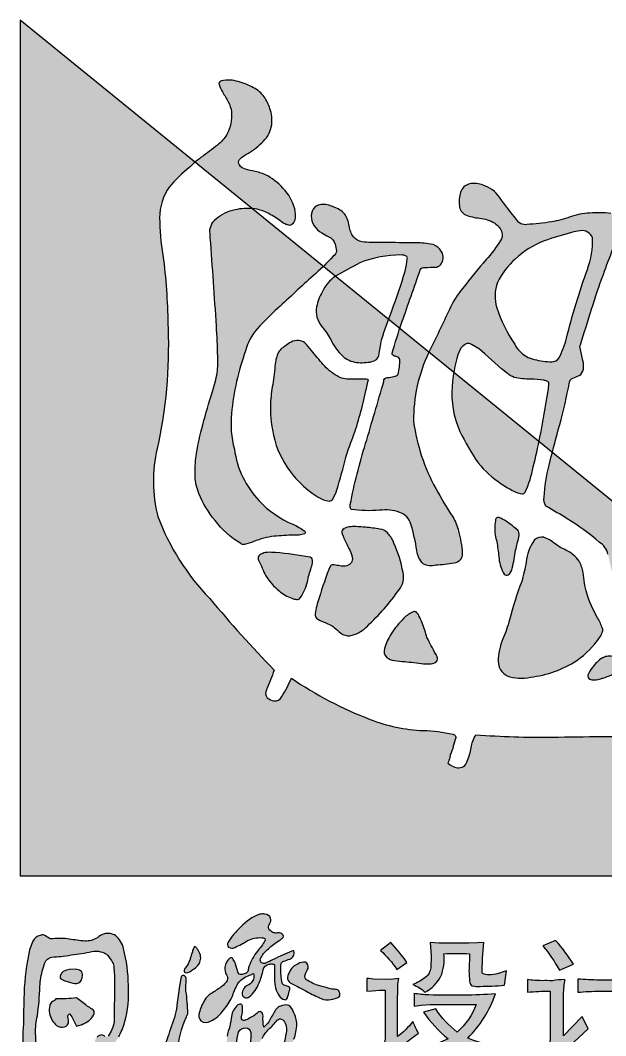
# Model space of a CAD drawing. Extents: x -336391 to 664021, y -458009 to -178412.
# Drawn here: x -95258 to -93789, y -423448 to -420899 of the extents above; entities that cross this region are included whole.
import ezdxf

# ---------------------------------------------------------------- set-up
doc = ezdxf.new("R2010")
doc.units = 0
doc.header["$LTSCALE"] = 1000
doc.header["$MEASUREMENT"] = 0
doc.layers.get('0').update_dxf_attribs({"linetype": 'CONTINUOUS'})
doc.layers.add('A-墙线', color=7, linetype='CONTINUOUS')

# ---------------------------------------------------------------- blocks, each defined once
blk = doc.blocks.new('TJAD_TK_LOGO')
for points in [[(0.3088, 0.2387, -0.055111), (0.2978, 0.218, -0.399817), (0.2889, 0.2131, -0.15154), (0.2813, 0.2164, -0.301448), (0.2805, 0.2256, 0.010306), (0.2893, 0.248, -0.01851), (0.2158, 0.3296, -0.103184), (0.1567, 0.4231, -0.120959), (0.1559, 0.5005, 0.063512), (0.1683, 0.6375, 0.024265), (0.1633, 0.7157, -0.039016), (0.1589, 0.7586, -0.148803), (0.1672, 0.7952, -0.063522), (0.1899, 0.8185, -0.021561), (0.1991, 0.8269), (0, 0.9887), (0, 0.0136), (1.2, 0.0136), (0.9015, 0.2562, -0.02734), (0.8698, 0.2318, -0.056811), (0.8015, 0.1955, -0.043653), (0.7428, 0.1781, 0.070224), (0.7398, 0.1676, -0.155586), (0.7336, 0.1464, -0.268078), (0.7145, 0.1445, 0.046034), (0.7138, 0.1514, -0.10837), (0.7157, 0.158, 0.067272), (0.7193, 0.1723, 0.007869), (0.606, 0.1714, -0.018474), (0.519, 0.1742, 0.089356), (0.5135, 0.1595, -0.084297), (0.509, 0.1441, -0.378712), (0.4979, 0.1366, -0.129516), (0.4872, 0.1418, 0.010082), (0.4893, 0.1483, -0.06366), (0.4927, 0.1585, -0.047427), (0.496, 0.17, 0.412458), (0.4928, 0.175, 0.04646), (0.4591, 0.1791, -0.083304), (0.3984, 0.1918, -0.056916)], [(0.2775, 0.8514, 0.150805), (0.2864, 0.8696, 0.118181), (0.2844, 0.888, 0.061251), (0.2779, 0.9015, 0.110829), (0.2658, 0.9118, 0.065976), (0.2483, 0.9188, 0.129921), (0.2287, 0.9197, 0.40681), (0.2264, 0.9157, 0.07663), (0.2303, 0.907, -0.019502), (0.2369, 0.8958, -0.085799), (0.2406, 0.8843, -0.150999), (0.2351, 0.8585, -0.086307), (0.2248, 0.8465, -0.019332), (0.2062, 0.8326, 0.015742), (0.1991, 0.8269), (0.2636, 0.7745, -0.014783), (0.2672, 0.7742, -0.092021), (0.2852, 0.7675, -0.021612), (0.2992, 0.7583, 0.020501), (0.3016, 0.7569, -0.138406), (0.302, 0.7565, -0.004327), (0.3042, 0.7558, 0.041521), (0.3068, 0.7553, 0.017006), (0.3094, 0.7562, 0.175362), (0.3127, 0.7602, 0.115175), (0.3133, 0.7703, 0.133458), (0.3016, 0.7947, 0.090138), (0.282, 0.8113, 0.068529), (0.2674, 0.8165, -0.013934), (0.2566, 0.8189, -0.201719), (0.2496, 0.8239, -0.378426), (0.2504, 0.8307, -0.084166), (0.2598, 0.8373, 0.070184)], [(0.4736, 0.7314, 0.018572), (0.4732, 0.7314), (0.4732, 0.7318, 0.06936), (0.4703, 0.733, 0.047212), (0.46, 0.7347, 0.024282), (0.4431, 0.7352, -0.000753), (0.4115, 0.7353, -0.013374), (0.3921, 0.7358, -0.164458), (0.3817, 0.7396, -0.15617), (0.3755, 0.7508, 0.064833), (0.3714, 0.765, 0.17195), (0.3603, 0.7744, 0.077232), (0.3482, 0.7786, 0.099365), (0.3407, 0.7784, 0.128164), (0.3354, 0.7756, 0.199677), (0.3314, 0.766, 0.156287), (0.3348, 0.7545, 0.086381), (0.3434, 0.7463, 0.029794), (0.3514, 0.742, -0.218512), (0.3587, 0.7337, -0.050196), (0.3602, 0.726, -0.223734), (0.3564, 0.7197, -0.013892), (0.3452, 0.7082), (0.3589, 0.6971, -0.00619), (0.3868, 0.7123, -0.093205), (0.4339, 0.7212, -0.103421), (0.4394, 0.72, -0.384925), (0.4409, 0.717, -0.045853), (0.4384, 0.7029, -0.014561), (0.4233, 0.6576, 0.006316), (0.4195, 0.6478), (0.4323, 0.6374, -0.003465), (0.4348, 0.6445, -0.002724), (0.4557, 0.7043, -0.338072), (0.4611, 0.707, 0.005218), (0.4734, 0.7074, 0.309415), (0.4756, 0.7082, 0.132077), (0.4786, 0.7099, 0.147744), (0.4814, 0.7154, 0.135646), (0.4808, 0.7231, 0.18433)], [(0.2636, 0.7745, 0.064867), (0.2476, 0.7736, 0.116531), (0.2256, 0.7646, 0.208218), (0.2161, 0.7503, 0.02194), (0.2164, 0.7413, -0.003556), (0.2234, 0.6402, -0.008585), (0.2249, 0.6059, -0.036626), (0.2244, 0.5869, -0.030322), (0.2188, 0.5654, 0.008639), (0.2079, 0.5277, 0.029199), (0.2005, 0.4927, 0.047639), (0.1991, 0.4689, 0.083135), (0.2032, 0.4501, 0.077424), (0.2218, 0.4185, 0.095524), (0.2514, 0.392, 0.133345), (0.2555, 0.391, 0.037671), (0.266, 0.3945, -0.074764), (0.2892, 0.4005, -0.017227), (0.3115, 0.4018, 0.103318), (0.3238, 0.4034, 0.529251), (0.3243, 0.406, 0.058891), (0.3103, 0.4144, -0.106556), (0.2722, 0.4408, -0.157893), (0.2439, 0.4997, -0.090292), (0.2406, 0.5406, -0.061166), (0.2567, 0.6121, -0.11155), (0.2702, 0.6374, -0.016825), (0.2934, 0.6606, -0.002917), (0.3335, 0.6973, 0.013927), (0.3452, 0.7082)]]:
    blk.add_hatch(color=256).paths.add_polyline_path(points)
h = blk.add_hatch(color=256)
h.paths.add_polyline_path([(0.7123, 0.7547, 0.083086), (0.7078, 0.7611, 0.127732), (0.7011, 0.7644, 0.060999), (0.6727, 0.7685, 0.050289), (0.6488, 0.769, 0.061315), (0.6263, 0.7647, -0.058239), (0.6053, 0.759, -0.023274), (0.5769, 0.7559, -0.318074), (0.5654, 0.7615, -0.012807), (0.5459, 0.787, 0.176594), (0.5273, 0.8007, 0.141446), (0.5118, 0.8023, 0.254042), (0.5015, 0.7926, 0.094349), (0.5002, 0.7774, 0.272202), (0.5073, 0.7669, 0.06938), (0.523, 0.7632, -0.099001), (0.5405, 0.7575, -0.173209), (0.5486, 0.7467, -0.244282), (0.547, 0.7377, -0.042049), (0.5309, 0.7159, 0.019533), (0.5043, 0.6835, 0.074328), (0.4889, 0.6592, -0.003717), (0.4656, 0.6104), (0.4938, 0.5874, -0.03259), (0.4985, 0.6073, -0.114709), (0.5043, 0.6174), (0.5072, 0.6195), (0.5091, 0.6202), (0.5118, 0.6201), (0.5142, 0.6193), (0.5231, 0.6138), (0.5294, 0.6085), (0.5482, 0.5915), (0.5545, 0.5865), (0.5549, 0.5865, 0.137325), (0.5628, 0.5817, 0.052206), (0.5812, 0.5795, -0.039081), (0.5963, 0.5784, -0.061234), (0.5998, 0.5775, -0.389955), (0.6022, 0.5741, -0.015439), (0.6014, 0.5665, -0.009793), (0.5919, 0.5135, -0.001555), (0.5909, 0.5086), (0.6061, 0.4962, -0.005675), (0.6129, 0.5218, 0.021764), (0.6244, 0.5699, -0.037231), (0.6265, 0.5785, -0.166808), (0.6296, 0.5808, 0.014415), (0.6366, 0.5837, 0.232872), (0.6415, 0.5909, 0.087887), (0.641, 0.6009, 0.002273), (0.6378, 0.6149, -0.178357), (0.6381, 0.6188, -0.001216), (0.6509, 0.6596, -0.011476), (0.6643, 0.6991, -0.017032), (0.6756, 0.7288, -0.192629), (0.6888, 0.7399, -0.05264), (0.7021, 0.7447, 0.121865), (0.7115, 0.7475, 0.384919)])
h.paths.add_polyline_path([(0.5967, 0.7372, -0.021509), (0.6281, 0.7468, -0.053885), (0.6378, 0.7487, -0.363115), (0.652, 0.7407, -0.093078), (0.646, 0.7046, 0.023125), (0.6222, 0.6265, -0.067346), (0.6135, 0.6034, -0.278742), (0.6057, 0.5995, -0.067064), (0.5855, 0.6021, -0.223721), (0.5632, 0.6194, -0.070697), (0.543, 0.6609, -0.171192), (0.5437, 0.69, -0.090372), (0.5638, 0.7166, -0.097027)], flags=16)
h = blk.add_hatch(color=256)
h.paths.add_polyline_path([(0.4195, 0.6478), (0.3589, 0.6971, 0.122439), (0.3441, 0.6794, 0.077208), (0.3376, 0.6622, 0.221374), (0.3431, 0.6401, -0.044103), (0.3534, 0.6251, 0.092474), (0.3673, 0.6059, 0.149827), (0.383, 0.5987, 0.078107), (0.4006, 0.5996, 0.300992), (0.4085, 0.6066, 0.003448), (0.4116, 0.6244, -0.014936)])
h.paths.add_polyline_path([(0.4481, 0.5312, -0.118411), (0.4656, 0.6104), (0.4323, 0.6374, 0.013731), (0.4236, 0.6091, 0.354128), (0.4255, 0.6066, 0.149403), (0.4255, 0.6062, -0.033756), (0.429, 0.6051, -0.301225), (0.4322, 0.6016, -0.067966), (0.4306, 0.5853, -0.155357), (0.4255, 0.5826, -0.0383), (0.4175, 0.5813, 0.394404), (0.4141, 0.5771, -0.002997), (0.3933, 0.5061, 0.027314), (0.3759, 0.4366, 0.262389), (0.3769, 0.4312, 0.054171), (0.4093, 0.4301, -0.120269), (0.4322, 0.4278, -0.238212), (0.445, 0.4145, -0.030328), (0.4518, 0.3843, 0.177342), (0.4589, 0.3692, 0.189169), (0.4732, 0.3674, 0.024901), (0.4941, 0.3699, 0.43233), (0.5035, 0.3812, 0.054023), (0.4992, 0.4064, 0.072563), (0.4928, 0.4227, -0.024272), (0.4732, 0.4551, -0.09052)])
h.paths.add_polyline_path([(0.5909, 0.5086), (0.4938, 0.5874, 0.02545), (0.492, 0.5716, 0.128799), (0.5009, 0.5201, 0.044216), (0.5216, 0.4843, 0.076323), (0.548, 0.4604, 0.034366), (0.5624, 0.4519, 0.076032), (0.5722, 0.4489, 0.341488), (0.575, 0.4509, 0.069217), (0.5844, 0.4795, 0.009229)])
h.paths.add_polyline_path([(0.6061, 0.4962, 0.003269), (0.6024, 0.4814, 0.051211), (0.5967, 0.4451, 0.204101), (0.5987, 0.435, -0.011598), (0.6232, 0.4203, -0.044991), (0.6598, 0.3936, -0.200983), (0.6695, 0.3801, -0.006426), (0.6785, 0.3385, 0.079721), (0.6871, 0.3112, 0.326464), (0.6907, 0.3094, 0.087838), (0.6948, 0.3111, 0.087656), (0.7146, 0.3317, 0.286319), (0.7196, 0.3603, 0.076349), (0.7011, 0.3885, -0.160397), (0.6755, 0.4398), (0.6755, 0.4398)])
h.paths.add_polyline_path([(0.8517, 0.2966), (0.7903, 0.3465, 0.007087), (0.7769, 0.3013, 0.070922), (0.7741, 0.2754, 0.248353), (0.779, 0.265, 0.199635), (0.7954, 0.2684, -0.006886), (0.8134, 0.2746, 0.05678), (0.8467, 0.293, 0.006803)])
h = blk.add_hatch(color=256)
h.paths.add_polyline_path([(0.393, 0.5629, -0.011586), (0.3965, 0.5787, 0.253288), (0.3961, 0.5791, 0.095247), (0.3878, 0.5795, -0.0106), (0.3763, 0.5795, -0.133876), (0.3608, 0.5833, -0.082431), (0.3451, 0.5964, -0.01622), (0.3317, 0.6124, 0.042319), (0.324, 0.621, 0.140851), (0.3172, 0.6238, 0.145933), (0.3085, 0.6218, 0.038492), (0.302, 0.6178), (0.3016, 0.6178, 0.000616), (0.3, 0.6162, 0.032553), (0.2979, 0.6148, 0.095329), (0.2942, 0.6103, 0.096767), (0.2905, 0.5971, -0.001525), (0.2876, 0.5737, 0.034244), (0.285, 0.5522, 0.085899), (0.2916, 0.5041, 0.097395), (0.3137, 0.4669, 0.083463), (0.3395, 0.445, 0.098864), (0.3517, 0.4407, 0.30663), (0.3559, 0.443, 0.075685), (0.3606, 0.4535, 0.009946), (0.371, 0.4905, -0.023424), (0.3776, 0.5099, 0.034776)])
h.paths.add_polyline_path([(0.3331, 0.3723, 0.321528), (0.3303, 0.3767, 0.021484), (0.2909, 0.382, 0.022843), (0.2815, 0.3822, 0.102534), (0.2763, 0.381, 0.130045), (0.2718, 0.3783, 0.267367), (0.2712, 0.3737, -0.005872), (0.2757, 0.3643, 0.058515), (0.2798, 0.3554, 0.081344), (0.2949, 0.3383, 0.099387), (0.3095, 0.3298, 0.035917), (0.3152, 0.3284, 0.245908), (0.3185, 0.3297, 0.105203), (0.327, 0.3486, -0.034055), (0.3316, 0.3653, 0.056891)])
h.paths.add_polyline_path([(0.4315, 0.3396, 0.245812), (0.436, 0.3593, 0.065072), (0.4255, 0.3925, 0.134826), (0.4253, 0.3934, -0.114996), (0.4251, 0.3945, 0.061748), (0.4182, 0.4045, 0.16919), (0.4099, 0.4088, 0.009694), (0.3932, 0.4108, 0.017654), (0.3823, 0.4116, 0.044621), (0.3745, 0.4112, 0.15913), (0.3675, 0.4082, 0.263058), (0.3666, 0.4036, 0.037983), (0.3754, 0.3845, -0.091013), (0.3784, 0.3745, -0.183458), (0.3763, 0.3696, -0.186991), (0.3705, 0.3666, -0.076588), (0.3638, 0.3668, 0.012233), (0.357, 0.368, 0.175338), (0.3532, 0.367, 0.023216), (0.3404, 0.3302, 0.04069), (0.3358, 0.3123, 0.28537), (0.3389, 0.3059, 0.048651), (0.3472, 0.3023, -0.083296), (0.3595, 0.2951, 0.044689), (0.3674, 0.2887, 0.196761), (0.3781, 0.2876, 0.127879), (0.3954, 0.2982, 0.050671)])
h.paths.add_polyline_path([(0.4633, 0.2851, 0.013244), (0.4608, 0.2933, 0.042352), (0.4538, 0.3106, 0.086452), (0.451, 0.3142, 0.181931), (0.4475, 0.3144, 0.105167), (0.437, 0.3071, 0.063777), (0.4225, 0.2892, 0.079039), (0.415, 0.2726, 0.295118), (0.4173, 0.2626, 0.12746), (0.4262, 0.259, 0.051219), (0.4378, 0.2577, -0.006938), (0.4592, 0.2552, 0.101871), (0.4716, 0.2561, 0.282022), (0.4753, 0.2604, 0.127329), (0.4734, 0.2662), (0.4732, 0.2662, -0.004335)])
h.paths.add_polyline_path([(0.6577, 0.3076, -0.058552), (0.6453, 0.3355, -0.043685), (0.6412, 0.3591, 0.088622), (0.6365, 0.3722, 0.151789), (0.6215, 0.3846, -0.046532), (0.6062, 0.3942, 0.04555), (0.5995, 0.3981, 0.043142), (0.5967, 0.3991), (0.5966, 0.3994, 0.251715), (0.5858, 0.3963, 0.137334), (0.5764, 0.371, -0.022108), (0.5712, 0.349, 0.025269), (0.5573, 0.3052, -0.028381), (0.5499, 0.2836, 0.095667), (0.5444, 0.258, 0.266705), (0.5545, 0.2414, 0.133638), (0.5811, 0.2399, 0.117773), (0.6341, 0.259, 0.081266), (0.6603, 0.2854, 0.080524), (0.6632, 0.2917), (0.6632, 0.292), (0.6636, 0.2924), (0.6636, 0.2952), (0.6632, 0.2952, 0.059624)])
h.paths.add_polyline_path([(0.5675, 0.4064, 0.121011), (0.5636, 0.4099, 0.051248), (0.5498, 0.4198, 0.077555), (0.5447, 0.4219, 0.238499), (0.5422, 0.4212, 0.167798), (0.5412, 0.4181, 0.09655), (0.5414, 0.3999, -0.014406), (0.5433, 0.3923, -0.00033), (0.5454, 0.375, 0.1059), (0.5513, 0.3573, 0.313865), (0.5557, 0.3565, 0.231713), (0.5604, 0.3643, 0.026659), (0.5643, 0.3846, -0.007425), (0.5681, 0.3998, 0.16995)])
h.paths.add_polyline_path([(0.6788, 0.2495, 0.082015), (0.6802, 0.2581, 0.360369), (0.6746, 0.2636, 0.094324), (0.6683, 0.2635, 0.109868), (0.6658, 0.2629, -0.017853), (0.6636, 0.2619), (0.6632, 0.2619, 0.095638), (0.6515, 0.2506, 0.069381), (0.6467, 0.2423, 0.391778), (0.6489, 0.2376, 0.16265), (0.6584, 0.2374, 0.029698), (0.6632, 0.2387), (0.6636, 0.2387, 0.027865), (0.6738, 0.2427, 0.232972)])
h.paths.add_polyline_path([(0.7651, 0.3086, -0.00792), (0.7663, 0.3122, -0.04061), (0.7673, 0.3161, 0.057732), (0.7686, 0.323, 0.231089), (0.7664, 0.3309, 0.223752), (0.7548, 0.3302, 0.032861), (0.7336, 0.3152, -0.012035), (0.7156, 0.3033, 0.160241), (0.7001, 0.2874, 0.160304), (0.6998, 0.2673, 0.221951), (0.7087, 0.2557, 0.080228), (0.7255, 0.2484, 0.124433), (0.7414, 0.2473, 0.177577), (0.7482, 0.2548, 0.06059), (0.7578, 0.2826, -0.013372)])
h = blk.add_hatch(color=256)
h.paths.add_polyline_path([(0.1087, -0.0549, 0.215782), (0.0955, -0.0527, 0.067417), (0.0878, -0.0572, -0.168397), (0.0723, -0.0608, -0.018722), (0.0557, -0.0587, 0.069135), (0.0371, -0.0584, -0.211583), (0.0322, -0.0571, 0.012327), (0.0271, -0.0542, 0.18165), (0.0227, -0.0546, 0.234564), (0.0145, -0.0607, 0.06939), (0.0092, -0.0773, 0.040114), (0.004, -0.1264, 0.00862), (0.0038, -0.1509, 0.034302), (0.0033, -0.1865, 0.240525), (0.0113, -0.1992, 0.151405), (0.014, -0.1995, 0.254247), (0.0165, -0.1924, 0.038225), (0.0174, -0.1663, -0.061608), (0.0194, -0.1463, 0.026815), (0.0223, -0.1127, -0.054652), (0.0257, -0.0929, -0.028262), (0.0289, -0.0835, -0.253686), (0.0385, -0.0789, 0.007206), (0.0489, -0.0782, -0.006599), (0.0729, -0.0746, 0.009999), (0.0841, -0.0723, -0.062381), (0.0934, -0.0735, -0.15567), (0.0993, -0.0771, -0.051163), (0.1052, -0.0853, -0.102101), (0.1065, -0.0911, -0.03095), (0.1072, -0.1291, 0.010088), (0.1069, -0.1503, -0.131285), (0.1038, -0.1627, -0.019629), (0.1006, -0.1683, -0.485137), (0.0962, -0.1696, 0.001583), (0.093, -0.1677, 0.165296), (0.0875, -0.1704, 0.24859), (0.0847, -0.1785, 0.066176), (0.0882, -0.1886, 0.038595), (0.0909, -0.1945, 0.378365), (0.0951, -0.1957, 0.077759), (0.1038, -0.1826, 0.016012), (0.1121, -0.17, 0.054651), (0.1183, -0.1552, 0.087206), (0.1231, -0.1116, 0.064902), (0.1173, -0.0684, 0.144064)])
h.paths.add_polyline_path([(0.0629, -0.0931), (0.0559, -0.0934), (0.0526, -0.0942), (0.0487, -0.0957), (0.0473, -0.0971), (0.0457, -0.0999, 0.333571), (0.0462, -0.1038, 0.045952), (0.0523, -0.1067, 0.064784), (0.0622, -0.1092, 0.210865), (0.0684, -0.1072, 0.127927), (0.0706, -0.102, 0.211886), (0.0696, -0.0958, 0.12013), (0.0674, -0.0941)], flags=17)
h.paths.add_polyline_path([(0.058, -0.146, -0.039434), (0.0609, -0.152, 0.054133), (0.0642, -0.1578, 0.123184), (0.0796, -0.1504, 0.140353), (0.0842, -0.1429, 0.284617), (0.0828, -0.1391, -0.012464), (0.0763, -0.135, 0.016141), (0.0639, -0.1258, -0.029736), (0.0406, -0.1269, -0.149024), (0.0367, -0.13, 0.190304), (0.0335, -0.134, 0.089845), (0.0332, -0.143, 0.171078), (0.0413, -0.1572, 0.249801), (0.0503, -0.1586, 0.378768), (0.055, -0.1529, 0.031236), (0.054, -0.1458), (0.0561, -0.1439)], flags=17)
h.paths.add_polyline_path([(0.1936, -0.0808, -0.130766), (0.1929, -0.0832, -0.049), (0.1889, -0.0904, 0.175351), (0.1867, -0.0955, 0.389375), (0.1886, -0.0971, 0.146359), (0.1966, -0.0935, 0.079034), (0.2024, -0.0886, 0.101244), (0.205, -0.0836, 0.132531), (0.2051, -0.0769, 0.067751), (0.2031, -0.0722, 0.050259), (0.1996, -0.0676, 0.454265), (0.198, -0.0678, 0.06765), (0.196, -0.0731, 0.007561)])
h.paths.add_polyline_path([(0.189, -0.104, 0.313541), (0.1862, -0.1002, 0.335576), (0.1832, -0.1018, 0.015792), (0.1784, -0.1349, -0.057755), (0.1712, -0.1608, 0.000363), (0.1628, -0.1859, 0.094511), (0.1671, -0.2072, 0.230423), (0.1705, -0.2113, 0.369117), (0.1764, -0.2058, 0.039319), (0.18, -0.1854, -0.109188), (0.1887, -0.1489, 0.00425), (0.1908, -0.1434, 0.032369), (0.1887, -0.118, -0.025515)])
h.paths.add_polyline_path([(0.251, -0.0452, 0.093827), (0.2363, -0.0633, 0.302072), (0.2373, -0.0679, 0.296548), (0.2444, -0.0681, 0.04254), (0.259, -0.0604, -0.129019), (0.2753, -0.0571, -0.117204), (0.2785, -0.0581, -0.328405), (0.2786, -0.0608, -0.051459), (0.2703, -0.0723, 0.085646), (0.2604, -0.09, 0.031903), (0.2597, -0.0932, -0.315533), (0.2562, -0.0979, -0.134544), (0.2509, -0.099, -0.408117), (0.2479, -0.0961, 0.035639), (0.2445, -0.0851, 0.084333), (0.2416, -0.0806, 0.358627), (0.239, -0.0802, 0.227473), (0.2329, -0.092, 0.148882), (0.235, -0.0994, -0.254787), (0.2358, -0.1059, -0.110418), (0.229, -0.1131, -0.032156), (0.2173, -0.1207, 0.122106), (0.2102, -0.1279, 0.074479), (0.2035, -0.1443, 0.233421), (0.2058, -0.152, 0.316166), (0.2167, -0.1523, 0.122903), (0.2315, -0.1397, 0.056501), (0.2413, -0.1246, -0.025506), (0.2474, -0.11, -0.174643), (0.2597, -0.1006, 0.004602), (0.2657, -0.0979, -0.251477), (0.2643, -0.107, -0.130218), (0.2586, -0.1116, 0.16089), (0.2539, -0.1165, 0.172735), (0.253, -0.123, 0.448793), (0.2607, -0.1246, 0.141971), (0.272, -0.1086, 0.057248), (0.2765, -0.0945, -0.334885), (0.2836, -0.0873, -0.076773), (0.2877, -0.0871, -0.545841), (0.2894, -0.0894, -0.008092), (0.2895, -0.1045, 0.139136), (0.2949, -0.1235, 0.144746), (0.301, -0.1277, 0.355116), (0.3041, -0.1263, 0.046986), (0.3064, -0.118, 0.052614), (0.3072, -0.1148, 0.237681), (0.3057, -0.1128, 0.025436), (0.3015, -0.1114, -0.354836), (0.298, -0.1075, -0.049448), (0.2968, -0.0935, -0.035628), (0.2969, -0.0883, -0.387964), (0.3001, -0.084, -0.009611), (0.3071, -0.0814, 0.187317), (0.3113, -0.0778, 0.232403), (0.3115, -0.0721, 0.143525), (0.3105, -0.0719, 0.022411), (0.2879, -0.0821, -0.00319), (0.2795, -0.086, -0.206179), (0.276, -0.0863, -0.165764), (0.2735, -0.0838, -0.217969), (0.274, -0.0802, -0.110096), (0.2841, -0.0684, -0.031862), (0.2964, -0.0594, 0.078929), (0.2994, -0.0567, 0.264707), (0.2996, -0.0548, 0.034215), (0.298, -0.0525, 0.174735), (0.2957, -0.0516, 0.001752), (0.2917, -0.0518, -0.177458), (0.2867, -0.0505, -0.140307), (0.2831, -0.0469, -0.275752), (0.2842, -0.0412, 0.167681), (0.2852, -0.035, 0.301407), (0.2787, -0.0302, 0.08311), (0.273, -0.0304, 0.130737)])
h.paths.add_polyline_path([(0.3265, -0.1185, 0.027579), (0.3434, -0.1267, 0.154526), (0.3537, -0.1275, 0.082415), (0.3631, -0.1246, 0.312986), (0.3634, -0.1187, 0.221824), (0.3602, -0.1161, 0.031656), (0.355, -0.1158, -0.00721), (0.3422, -0.1122, -0.071904), (0.3274, -0.106, -0.267193), (0.324, -0.1005, -0.023267), (0.3278, -0.0922, 0.395574), (0.3247, -0.0851, 0.188464), (0.3166, -0.0869, 0.051998), (0.3107, -0.0902, 0.108508), (0.3062, -0.0972, 0.200123), (0.3045, -0.1041, 0.191616), (0.3078, -0.1086, -0.01282)])
h.paths.add_polyline_path([(0.3061, -0.1345, 0.188222), (0.2987, -0.1344, 0.20573), (0.2909, -0.1393, 0.018376), (0.2852, -0.1492, -0.117409), (0.2773, -0.1592, -0.060927), (0.2765, -0.1465, 0.215117), (0.2745, -0.1419, 0.470033), (0.2699, -0.1433, -0.045545), (0.2616, -0.1486, -0.074224), (0.2553, -0.1514, -0.568137), (0.252, -0.1485, -0.07678), (0.2526, -0.1441, 0.100197), (0.2529, -0.1346, 0.387299), (0.2502, -0.1327, 0.118665), (0.2478, -0.1338, 0.185429), (0.2406, -0.1469, -0.018374), (0.2387, -0.1583, 0.026924), (0.2355, -0.1694, -0.013447), (0.2349, -0.18, 0.097057), (0.2361, -0.1921, 0.277047), (0.2398, -0.1951, 0.192921), (0.2429, -0.1932, 0.125735), (0.2464, -0.1796, -0.084178), (0.2486, -0.1648, -0.292454), (0.2566, -0.1598, -0.427415), (0.2627, -0.1662, -0.039723), (0.2621, -0.1773, 0.744354), (0.2674, -0.1794, 0.173973), (0.2753, -0.1721, -0.079593), (0.2831, -0.1615, 0.037997), (0.2923, -0.1518, -0.536451), (0.3002, -0.1519, -0.220641), (0.3027, -0.1657, -0.033334), (0.3, -0.1785, -0.02197), (0.2922, -0.1962, -0.036413), (0.288, -0.2042, 0.059035), (0.2879, -0.2046, 0.221247), (0.2894, -0.2077, 0.229092), (0.2907, -0.2079, 0.104052), (0.2938, -0.2056, 0.039622), (0.3034, -0.1893, 0.031663), (0.3116, -0.1728, 0.083922), (0.3151, -0.1559, 0.095464), (0.3114, -0.1418, 0.118136)])
h.paths.add_polyline_path([(0.4291, -0.0935), (0.4405, -0.0853, 0.028783), (0.4221, -0.0627), (0.4102, -0.0715, -0.06685)])
h.paths.add_polyline_path([(0.4215, -0.1047), (0.4022, -0.1042), (0.3969, -0.1036), (0.3948, -0.1036), (0.3948, -0.1181), (0.4007, -0.1176), (0.4092, -0.1169), (0.4158, -0.1168), (0.4158, -0.1709, -0.223037), (0.4102, -0.1829, -0.003297), (0.4095, -0.1842), (0.42, -0.1936, 0.201777), (0.4221, -0.1917, -0.033526), (0.4536, -0.1659, -0.02738), (0.4473, -0.1527, -0.067274), (0.4298, -0.1697, -0.004515), (0.43, -0.112, -0.051491), (0.4312, -0.1036)])
h.paths.add_polyline_path([(0.4681, -0.0776), (0.4676, -0.0915, -0.202539), (0.4614, -0.1024, -0.066868), (0.4473, -0.1105, -0.101276), (0.4613, -0.1193, 0.145344), (0.4788, -0.1017, 0.140249), (0.4824, -0.0753, -0.003162), (0.5118, -0.0753, -0.016144), (0.5113, -0.0906, 0.052901), (0.5122, -0.1087, 0.214665), (0.5146, -0.1118, 0.093296), (0.5153, -0.1118, 0.137117), (0.5238, -0.1126, 0.000424), (0.5373, -0.1123, 0.022294), (0.5517, -0.1112), (0.5538, -0.0948), (0.5502, -0.0961), (0.5458, -0.0974), (0.5419, -0.0985), (0.5363, -0.0994), (0.5323, -0.0995), (0.5266, -0.0985), (0.5261, -0.0963), (0.5266, -0.0805), (0.5279, -0.0627), (0.5208, -0.0631), (0.5109, -0.0633), (0.4981, -0.0633), (0.4859, -0.0633), (0.4771, -0.0632), (0.4669, -0.0627)])
h.paths.add_polyline_path([(0.5056, -0.1225, -0.002263), (0.4652, -0.1224, -0.028919), (0.4487, -0.1207), (0.4487, -0.1351), (0.4568, -0.134), (0.467, -0.1332, -0.001197), (0.5012, -0.1332, 0.000411), (0.5195, -0.1332, -0.117897), (0.4977, -0.1647, -0.081518), (0.4732, -0.1382), (0.4592, -0.142, 0.067412), (0.4873, -0.1722, -0.099344), (0.4368, -0.1867, -0.117302), (0.4487, -0.1993, 0.051291), (0.4985, -0.1798, 0.052048), (0.5475, -0.1968, -0.102524), (0.5573, -0.1817, -0.086164), (0.5097, -0.1716, 0.112398), (0.5412, -0.1212, -0.018709)])
h.paths.add_polyline_path([(0.6036, -0.1181), (0.6036, -0.1747, -0.094232), (0.598, -0.1829), (0.6085, -0.1968), (0.647, -0.1609), (0.64, -0.147), (0.619, -0.1691), (0.619, -0.1241, -0.058001), (0.6207, -0.1057, 0.319569), (0.6199, -0.1049, 0.045142), (0.6064, -0.1062, 0.020451), (0.5944, -0.1061, -0.034776), (0.5777, -0.1049), (0.5777, -0.1193, -0.030546)])
h.paths.add_polyline_path([(0.6099, -0.0601), (0.5952, -0.0664, -0.049542), (0.6141, -0.0941), (0.6302, -0.0872, 0.030356)])
h.paths.add_polyline_path([(0.6595, -0.1054, -0.019379), (0.6351, -0.1042), (0.6351, -0.1193, -0.02608), (0.6603, -0.1181), (0.682, -0.1181), (0.682, -0.1729, -0.021278), (0.6806, -0.2012), (0.6974, -0.2012, -0.017067), (0.6967, -0.1716), (0.6967, -0.1181), (0.7148, -0.1181, -0.024313), (0.7409, -0.1193), (0.7409, -0.1042, -0.018656), (0.7103, -0.1055), (0.6967, -0.1055), (0.6967, -0.0765, -0.143011), (0.7016, -0.0589, 0.162811), (0.697, -0.0572, 0.035376), (0.6847, -0.0564, 0.004148), (0.6806, -0.0564, -0.046173), (0.6819, -0.0675, -0.00345), (0.682, -0.1055, -0.001359)])
h.paths.add_polyline_path([(0.7665, -0.0695), (0.7665, -0.0854), (0.8078, -0.0854), (0.8078, -0.2004), (0.8257, -0.2004), (0.8257, -0.0854), (0.867, -0.0854), (0.867, -0.0695)])
h.paths.add_polyline_path([(0.9301, -0.1569, -0.040499), (0.9291, -0.1744, -0.3078), (0.915, -0.1875, -0.189438), (0.8973, -0.1845, -0.186489), (0.89, -0.1721, -0.07743), (0.8894, -0.158), (0.8723, -0.158, 0.198241), (0.8816, -0.1938, 0.214326), (0.9098, -0.2039, 0.249549), (0.9415, -0.1907, 0.135294), (0.948, -0.1641), (0.948, -0.0695), (0.9301, -0.0695)])
h.paths.add_polyline_path([(1.0285, -0.0695), (1.0088, -0.0695), (0.9602, -0.2004), (0.9786, -0.2004), (0.9926, -0.1613), (1.0441, -0.1613), (1.0579, -0.2004), (1.0772, -0.2004)])
h.paths.add_polyline_path([(1.0186, -0.0882), (1.0389, -0.146), (0.9981, -0.146)], flags=16)
h.paths.add_polyline_path([(1.0908, -0.0695), (1.0908, -0.2004), (1.1399, -0.2004, 0.229129), (1.182, -0.1827, 0.179316), (1.1971, -0.1343, 0.181564), (1.1826, -0.0858, 0.220204), (1.1406, -0.0695)])
h.paths.add_polyline_path([(1.1086, -0.0846), (1.1391, -0.0846, -0.337188), (1.1746, -0.1078, -0.124189), (1.1773, -0.1517, -0.40123), (1.1391, -0.1844), (1.1086, -0.1844)], flags=16)
blk.add_lwpolyline([(0, 0.9887), (0, 0.0136), (1.2, 0.0136)], close=True)
for points in [[(0.6695, 0.3801, 0.200983), (0.6598, 0.3936, 0.044991), (0.6232, 0.4203, 0.011598), (0.5987, 0.435, -0.204101), (0.5967, 0.4451, -0.051211), (0.6024, 0.4814, -0.008944), (0.6129, 0.5218, 0.021764), (0.6244, 0.5699, -0.037231), (0.6265, 0.5785, -0.166808), (0.6296, 0.5808, 0.014415), (0.6366, 0.5837, 0.232872), (0.6415, 0.5909, 0.087887), (0.641, 0.6009, 0.002324), (0.6377, 0.6152, -0.163549), (0.6381, 0.6188, -0.001216), (0.6509, 0.6596, -0.011476), (0.6643, 0.6991, -0.017032), (0.6756, 0.7288, -0.192629)], [(0.6727, 0.7685, 0.050289), (0.6488, 0.769, 0.061315), (0.6263, 0.7647, -0.058239), (0.6053, 0.759, -0.023274), (0.5769, 0.7559, -0.318074), (0.5654, 0.7615, -0.012807), (0.5459, 0.787, 0.176594), (0.5273, 0.8007, 0.141446), (0.5118, 0.8023, 0.254042), (0.5015, 0.7926, 0.094349), (0.5002, 0.7774, 0.272202), (0.5073, 0.7669, 0.06938), (0.523, 0.7632, -0.099001), (0.5405, 0.7575, -0.176084), (0.5487, 0.7465, -0.238335), (0.547, 0.7377, -0.042049), (0.5309, 0.7159, 0.019533), (0.5043, 0.6835, 0.074328), (0.4889, 0.6592, -0.003717), (0.4656, 0.6104, 0.118412), (0.4481, 0.5312, 0.09052), (0.4732, 0.4551, 0.024272), (0.4928, 0.4227, -0.072563), (0.4992, 0.4064, -0.054023), (0.5035, 0.3812, -0.43233), (0.4941, 0.3699, -0.024901), (0.4732, 0.3674, -0.189169), (0.4589, 0.3692, -0.177342), (0.4518, 0.3843, 0.030328), (0.445, 0.4145, 0.238212), (0.4322, 0.4278, 0.120269), (0.4093, 0.4301, -0.054171), (0.3769, 0.4312, -0.262389), (0.3759, 0.4366, -0.027314), (0.3933, 0.5061, 0.002997), (0.4141, 0.5771, -0.42145), (0.4179, 0.5814, 0.036527), (0.4255, 0.5826, 0.155357), (0.4306, 0.5853, 0.067966), (0.4322, 0.6016, 0.301225), (0.429, 0.6051, 0.033756), (0.4255, 0.6062, -0.149403), (0.4255, 0.6066, -0.354128), (0.4236, 0.6091, -0.017197), (0.4348, 0.6445, -0.010154), (0.4348, 0.6445, -0.002724), (0.4557, 0.7043, -0.338072), (0.4611, 0.707, 0.005218), (0.4734, 0.7074, 0.309415), (0.4756, 0.7082, 0.132077), (0.4786, 0.7099, 0.147744), (0.4814, 0.7154, 0.135646), (0.4808, 0.7231, 0.18433), (0.4736, 0.7314, 0.018572), (0.4732, 0.7314), (0.4732, 0.7318, 0.071117), (0.4702, 0.733, 0.046841), (0.46, 0.7347, 0.024282), (0.4431, 0.7352, -0.000753), (0.4115, 0.7353, -0.013374), (0.3921, 0.7358, -0.164458), (0.3817, 0.7396, -0.15617), (0.3755, 0.7508, 0.064833), (0.3714, 0.765, 0.17195), (0.3603, 0.7744, 0.077232), (0.3482, 0.7786, 0.099365), (0.3407, 0.7784, 0.128164), (0.3354, 0.7756, 0.199677), (0.3314, 0.766, 0.156287), (0.3348, 0.7545, 0.086381), (0.3434, 0.7463, 0.029794), (0.3514, 0.742, -0.218512), (0.3587, 0.7337, -0.050196), (0.3602, 0.726, -0.223734), (0.3564, 0.7197, -0.027824), (0.3335, 0.6973, 0.002917), (0.2934, 0.6606, 0.016825), (0.2702, 0.6374, 0.11155), (0.2567, 0.6121, 0.061166), (0.2406, 0.5406, 0.090292), (0.2439, 0.4997, 0.157893), (0.2722, 0.4408, 0.106556), (0.3103, 0.4144, -0.057352), (0.324, 0.4062, -0.620281), (0.3238, 0.4034, -0.103318), (0.3115, 0.4018, 0.017227), (0.2892, 0.4005, 0.074764), (0.266, 0.3945, -0.037671), (0.2555, 0.391, -0.146442), (0.2511, 0.3922, -0.094541), (0.2218, 0.4185, -0.075684), (0.2035, 0.4493, -0.086697), (0.1991, 0.4689, -0.047639), (0.2005, 0.4927, -0.029199), (0.2079, 0.5277, -0.008639), (0.2188, 0.5654, 0.030322), (0.2244, 0.5869, 0.036626), (0.2249, 0.6059, 0.008585), (0.2234, 0.6402, 0.003541), (0.2164, 0.7409, -0.022961), (0.2161, 0.7503, -0.208218), (0.2256, 0.7646, -0.116531), (0.2476, 0.7736, -0.079727), (0.2672, 0.7742, -0.092021), (0.2852, 0.7675, -0.021612), (0.2992, 0.7583, 0.020501), (0.3016, 0.7569, -0.138406), (0.302, 0.7565, -0.004327), (0.3042, 0.7558, 0.041521), (0.3068, 0.7553, 0.017006), (0.3094, 0.7562, 0.218913), (0.313, 0.7614, 0.100805), (0.3133, 0.7703, 0.133458), (0.3016, 0.7947, 0.090138), (0.282, 0.8113, 0.068529), (0.2674, 0.8165, -0.013934), (0.2566, 0.8189, -0.201719), (0.2496, 0.8239, -0.33618), (0.2499, 0.8301, -0.089843), (0.2598, 0.8373, 0.067656), (0.2769, 0.8508, 0.15691), (0.2864, 0.8696, 0.118181), (0.2844, 0.888, 0.061251), (0.2779, 0.9015, 0.110829), (0.2658, 0.9118, 0.065976), (0.2483, 0.9188, 0.126476), (0.2292, 0.9198, 0.453262), (0.2264, 0.9157, 0.07663), (0.2303, 0.907, -0.019502), (0.2369, 0.8958, -0.085799), (0.2406, 0.8843, -0.150999), (0.2351, 0.8585, -0.086307), (0.2248, 0.8465, -0.019332), (0.2062, 0.8326, 0.037315), (0.1899, 0.8185, 0.063522), (0.1672, 0.7952, 0.148803), (0.1589, 0.7586, 0.039016), (0.1633, 0.7157, -0.024265), (0.1683, 0.6375, -0.063512), (0.1559, 0.5005, 0.120959), (0.1567, 0.4231, 0.103184), (0.2158, 0.3296, 0.01851), (0.2893, 0.248, -0.010306), (0.2805, 0.2256, 0.301448), (0.2813, 0.2164, 0.15154), (0.2889, 0.2131, 0.399817), (0.2978, 0.218, 0.055111), (0.3088, 0.2387, 0.056916), (0.3984, 0.1918, 0.083304), (0.4591, 0.1791, -0.046418), (0.4928, 0.175, -0.509372), (0.4955, 0.1688, 0.042269), (0.4927, 0.1585, 0.06366), (0.4893, 0.1483, -0.010082), (0.4872, 0.1418, 0.129516), (0.4979, 0.1366, 0.378712), (0.509, 0.1441, 0.084297), (0.5135, 0.1595, -0.089356), (0.519, 0.1742, 0.018474), (0.606, 0.1714, -0.007869), (0.7193, 0.1723, -0.067272)], [(0.6281, 0.7468, 0.021509), (0.5967, 0.7372, 0.097027), (0.5638, 0.7166, 0.090372), (0.5437, 0.69, 0.169889), (0.5429, 0.6611, 0.071038), (0.5632, 0.6194, 0.223721), (0.5855, 0.6021, 0.067064), (0.6057, 0.5995, 0.278742), (0.6135, 0.6034, 0.067346), (0.6222, 0.6265, -0.023125), (0.646, 0.7046, 0.093078), (0.652, 0.7407, 0.363115), (0.6378, 0.7487, 0.053885), (0.6281, 0.7468, 6.810958)], [(0.4339, 0.7212, 0.093231), (0.3868, 0.7123, 0.00619), (0.3589, 0.6971, 0.122439), (0.3441, 0.6794, 0.077208), (0.3376, 0.6622, 0.223971), (0.3433, 0.6399, -0.043458), (0.3534, 0.6251, 0.092474), (0.3673, 0.6059, 0.149827), (0.383, 0.5987, 0.078107), (0.4006, 0.5996, 0.300992), (0.4085, 0.6066, 0.003448), (0.4116, 0.6244, -0.021253), (0.4233, 0.6576, 0.014561), (0.4384, 0.7029, 0.045853), (0.4409, 0.717, 0.360509), (0.4396, 0.7199, 0.107188), (0.4339, 0.7212, -16745.559379)], [(0.3961, 0.5791, 0.094892), (0.3878, 0.5795, -0.0106), (0.3763, 0.5795, -0.133876), (0.3608, 0.5833, -0.082431), (0.3451, 0.5964, -0.01622), (0.3317, 0.6124, 0.042319), (0.324, 0.621, 0.140851), (0.3172, 0.6238, 0.145933), (0.3085, 0.6218, 0.038492), (0.302, 0.6178), (0.3016, 0.6178, 0.000616), (0.3, 0.6162, 0.031804), (0.298, 0.6148, 0.096292), (0.2942, 0.6103, 0.096767), (0.2905, 0.5971, -0.001525), (0.2876, 0.5737, 0.034244), (0.285, 0.5522, 0.085899), (0.2916, 0.5041, 0.097395), (0.3137, 0.4669, 0.083463), (0.3395, 0.445, 0.098864), (0.3517, 0.4407, 0.30663), (0.3559, 0.443, 0.075685), (0.3606, 0.4535, 0.009946), (0.371, 0.4905, -0.023424), (0.3776, 0.5099, 0.034776), (0.393, 0.5629, -0.011586), (0.3965, 0.5787, 0.266953), (0.3961, 0.5791, -9.367818)], [(0.5963, 0.5784, 0.039081), (0.5812, 0.5795, -0.052206), (0.5628, 0.5817, -0.137325), (0.5549, 0.5865), (0.5545, 0.5865), (0.5482, 0.5915), (0.5294, 0.6085), (0.5231, 0.6138), (0.5142, 0.6193), (0.5118, 0.6201), (0.5091, 0.6202), (0.5072, 0.6195), (0.5043, 0.6174, 0.11368), (0.4985, 0.6074, 0.058255), (0.492, 0.5716, 0.128799), (0.5009, 0.5201, 0.044216), (0.5216, 0.4843, 0.076323), (0.548, 0.4604, 0.034366), (0.5624, 0.4519, 0.072238), (0.5717, 0.449, 0.392565), (0.575, 0.4509, 0.069217), (0.5844, 0.4795, 0.010784), (0.5919, 0.5135, 0.009793), (0.6014, 0.5665, 0.015439), (0.6022, 0.5741, 0.389955), (0.5998, 0.5775, 0.061234), (0.5963, 0.5784, -16.613237)], [(0.5636, 0.4099, 0.051248), (0.5498, 0.4198, 0.074352), (0.545, 0.4219, 0.258738), (0.5422, 0.4212, 0.167798), (0.5412, 0.4181, 0.09655), (0.5414, 0.3999, -0.014406), (0.5433, 0.3923, -0.00033), (0.5454, 0.375, 0.1059), (0.5513, 0.3573, 0.313865), (0.5557, 0.3565, 0.231713), (0.5604, 0.3643, 0.026659), (0.5643, 0.3846, -0.007268), (0.568, 0.3995, 0.17843), (0.5675, 0.4064, 0.121011), (0.5636, 0.4099, -4.005973)], [(0.3745, 0.4112, 0.15913), (0.3675, 0.4082, 0.288408), (0.3667, 0.4032, 0.037176), (0.3754, 0.3845, -0.091013), (0.3784, 0.3745, -0.183458), (0.3763, 0.3696, -0.186991), (0.3705, 0.3666, -0.073503), (0.3641, 0.3668, 0.012051), (0.3574, 0.3679, 0.191959), (0.3532, 0.367, 0.023216), (0.3404, 0.3302, 0.04069), (0.3358, 0.3123, 0.28537), (0.3389, 0.3059, 0.048651), (0.3472, 0.3023, -0.083296), (0.3595, 0.2951, 0.044689), (0.3674, 0.2887, 0.196761), (0.3781, 0.2876, 0.127879), (0.3954, 0.2982, 0.050671), (0.4315, 0.3396, 0.245812), (0.436, 0.3593, 0.065072), (0.4255, 0.3925, 0.14855), (0.4253, 0.3935, -0.105311), (0.4251, 0.3945, 0.061748), (0.4182, 0.4045, 0.172152), (0.4097, 0.4088, 0.009599), (0.3932, 0.4108, 0.017654), (0.3823, 0.4116, 0.044621), (0.3745, 0.4112, 14.039162)], [(0.5995, 0.3981, 0.043142), (0.5967, 0.3991), (0.5966, 0.3994, 0.251715), (0.5858, 0.3963, 0.137334), (0.5764, 0.371, -0.022108), (0.5712, 0.349, 0.025269), (0.5573, 0.3052, -0.028381), (0.5499, 0.2836, 0.095667), (0.5444, 0.258, 0.266705), (0.5545, 0.2414, 0.133638), (0.5811, 0.2399, 0.117773), (0.6341, 0.259, 0.081266), (0.6603, 0.2854, 0.080524), (0.6632, 0.2917), (0.6632, 0.292), (0.6636, 0.2924), (0.6636, 0.2952), (0.6632, 0.2952, 0.059624), (0.6577, 0.3076, -0.058552), (0.6453, 0.3355, -0.043685), (0.6412, 0.3591, 0.088622), (0.6365, 0.3722, 0.151789), (0.6215, 0.3846, -0.046532), (0.6062, 0.3942, 0.04555), (0.5995, 0.3981, -0.637022)], [(0.3303, 0.3767, 0.021484), (0.2909, 0.382, 0.022843), (0.2815, 0.3822, 0.102534), (0.2763, 0.381, 0.130045), (0.2718, 0.3783, 0.297474), (0.2714, 0.3732, -0.00558), (0.2757, 0.3643, 0.058515), (0.2798, 0.3554, 0.081344), (0.2949, 0.3383, 0.099387), (0.3095, 0.3298, 0.035917), (0.3152, 0.3284, 0.291616), (0.3189, 0.3302, 0.101893), (0.327, 0.3486, -0.0334), (0.3315, 0.3649, 0.055709), (0.333, 0.3718, 0.351699), (0.3303, 0.3767, 0.192035)], [(0.4475, 0.3144, 0.105167), (0.437, 0.3071, 0.063777), (0.4225, 0.2892, 0.079039), (0.415, 0.2726, 0.295118), (0.4173, 0.2626, 0.12746), (0.4262, 0.259, 0.051219), (0.4378, 0.2577, -0.006938), (0.4592, 0.2552, 0.096731), (0.471, 0.2559, 0.313514), (0.4753, 0.2604, 0.118262), (0.4736, 0.2658), (0.4736, 0.2661), (0.4732, 0.2662, -0.004335), (0.4633, 0.2851, 0.013244), (0.4608, 0.2933, 0.040921), (0.4541, 0.31, 0.09847), (0.451, 0.3142, 0.181931), (0.4475, 0.3144, 6.785247)], [(0.6632, 0.2619, 0.095638), (0.6515, 0.2506, 0.069381), (0.6467, 0.2423, 0.391778), (0.6489, 0.2376, 0.16265), (0.6584, 0.2374, 0.029698), (0.6632, 0.2387), (0.6636, 0.2387, 0.027865), (0.6738, 0.2427, 0.232972), (0.6788, 0.2495, 0.082015), (0.6802, 0.2581, 0.360369), (0.6746, 0.2636, 0.094324), (0.6683, 0.2635, 0.122116), (0.6655, 0.2628, -0.015671), (0.6636, 0.2619), (0.6632, 0.2619)], [(0.0962, -0.1696, 0.001583), (0.093, -0.1677, 0.165296), (0.0875, -0.1704, 0.284311)], [(0.1121, -0.17, 0.060529), (0.1188, -0.1536, 0.083781), (0.1231, -0.1116, 0.063229), (0.1176, -0.0695, 0.154163), (0.1087, -0.0549, 0.215782), (0.0955, -0.0527, 0.067417), (0.0878, -0.0572, -0.15511), (0.0736, -0.0609, -0.020128), (0.0557, -0.0587, 0.069135), (0.0371, -0.0584, -0.152007), (0.0334, -0.0579, 0.015393), (0.0271, -0.0542, 0.18165), (0.0227, -0.0546, 0.24442), (0.0143, -0.0611, 0.067673), (0.0092, -0.0773, 0.040114), (0.004, -0.1264, 0.00862), (0.0038, -0.1509, 0.034302), (0.0033, -0.1865, 0.219688)], [(0.0165, -0.1924, 0.038225), (0.0174, -0.1663, -0.061608), (0.0194, -0.1463, 0.026815), (0.0223, -0.1127, -0.054652), (0.0257, -0.0929, -0.028262), (0.0289, -0.0835, -0.253686), (0.0385, -0.0789, 0.007206), (0.0489, -0.0782, -0.006599), (0.0729, -0.0746, 0.009999), (0.0841, -0.0723, -0.064608), (0.0938, -0.0736, -0.148081), (0.0993, -0.0771, -0.051163), (0.1052, -0.0853, -0.102101), (0.1065, -0.0911, -0.03095), (0.1072, -0.1291, 0.010316), (0.1069, -0.1508, -0.114991), (0.1044, -0.1617, -0.026322), (0.0999, -0.1693, -0.36855)], [(0.7016, -0.0589, 0.162811), (0.697, -0.0572, 0.035376), (0.6847, -0.0564, 0.004148), (0.6806, -0.0564, -0.046173), (0.6819, -0.0675, -0.00345), (0.682, -0.1055, -0.001359), (0.6595, -0.1054, -0.019379), (0.6351, -0.1042), (0.6351, -0.1193, -0.02608), (0.6603, -0.1181), (0.682, -0.1181), (0.682, -0.1729, -0.021278), (0.6806, -0.2012), (0.6974, -0.2012, -0.017067), (0.6967, -0.1716), (0.6967, -0.1181), (0.7151, -0.1181, -0.024106), (0.7409, -0.1193), (0.7409, -0.1042, -0.018656), (0.7103, -0.1055), (0.6967, -0.1055), (0.6967, -0.0765, -0.143011), (0.7016, -0.0589, -0.556347)], [(0.1979, -0.068, 0.064778), (0.196, -0.0731, 0.007561), (0.1936, -0.0808, -0.130766), (0.1929, -0.0832, -0.049), (0.1889, -0.0904, 0.145283), (0.1868, -0.0946, 0.551757), (0.1886, -0.0971, 0.146359), (0.1966, -0.0935, 0.079034), (0.2024, -0.0886, 0.101244), (0.205, -0.0836, 0.132531), (0.2051, -0.0769, 0.09128), (0.2022, -0.0707, 0.033188), (0.1998, -0.0677, 0.58845), (0.1979, -0.068, 1.283189)], [(0.4405, -0.0853, 0.028783), (0.4221, -0.0627), (0.4102, -0.0715, -0.06685), (0.4291, -0.0935), (0.4405, -0.0853)], [(0.6099, -0.0601), (0.5952, -0.0664, -0.049542), (0.6141, -0.0941), (0.6302, -0.0872, 0.030356), (0.6099, -0.0601, -0.367543)], [(0.324, -0.1005, -0.023267), (0.3278, -0.0922, 0.395574), (0.3247, -0.0851, 0.188464), (0.3166, -0.0869, 0.051998), (0.3107, -0.0902, 0.108508), (0.3062, -0.0972, 0.200123), (0.3045, -0.1041, 0.239968), (0.3091, -0.1093, -0.011966), (0.3265, -0.1185, 0.026796), (0.3429, -0.1265, 0.16248), (0.3537, -0.1275, 0.082415), (0.3631, -0.1246, 0.312986), (0.3634, -0.1187, 0.221824), (0.3602, -0.1161, 0.031656), (0.355, -0.1158, -0.00721), (0.3422, -0.1122, -0.071904), (0.3274, -0.106, -0.267193), (0.324, -0.1005, -1.034673)], [(0.0674, -0.0941), (0.0629, -0.0931), (0.0559, -0.0934), (0.0526, -0.0942), (0.0487, -0.0957), (0.0473, -0.0971), (0.0457, -0.0999), (0.0457, -0.0999, 0.333571), (0.0462, -0.1038, 0.045952), (0.0523, -0.1067, 0.064784), (0.0622, -0.1092, 0.210865), (0.0684, -0.1072, 0.127927), (0.0706, -0.102, 0.211886), (0.0696, -0.0958, 0.12013), (0.0674, -0.0941, 0.205248)], [(0.1832, -0.1018, 0.015792), (0.1784, -0.1349, -0.057755), (0.1712, -0.1608, 0.000363), (0.1628, -0.1859, 0.094511), (0.1671, -0.2072, 0.230423), (0.1705, -0.2113, 0.369117), (0.1764, -0.2058, 0.039319), (0.18, -0.1854, -0.109188), (0.1887, -0.1489, 0.00425), (0.1908, -0.1434, 0.032369), (0.1887, -0.118, -0.024093), (0.189, -0.1048, 0.365167), (0.1862, -0.1002, 0.335576), (0.1832, -0.1018, -4.82272)], [(0.4312, -0.1036), (0.4215, -0.1047), (0.4022, -0.1042), (0.3969, -0.1036), (0.3948, -0.1036), (0.3948, -0.1036), (0.3948, -0.1181), (0.4007, -0.1176), (0.4092, -0.1169), (0.4158, -0.1168), (0.4158, -0.171, -0.221898), (0.4102, -0.1829, -0.003297), (0.4095, -0.1842), (0.42, -0.1936, 0.201777), (0.4221, -0.1917, -0.033526), (0.4536, -0.1659, -0.02738), (0.4473, -0.1527, -0.067274), (0.4298, -0.1697, -0.004515), (0.43, -0.112, -0.051491), (0.4312, -0.1036, 1.276431)], [(0.0406, -0.1269), (0.0406, -0.1269, -0.149024), (0.0367, -0.13, 0.190304), (0.0335, -0.134, 0.089845), (0.0332, -0.143, 0.171078), (0.0413, -0.1572, 0.249801), (0.0503, -0.1586, 0.403637), (0.0549, -0.1524, 0.029133), (0.054, -0.1458), (0.0561, -0.1439), (0.058, -0.146, -0.039434), (0.0609, -0.152, 0.054133), (0.0642, -0.1578, 0.123184), (0.0796, -0.1504, 0.129726), (0.084, -0.1436, 0.403849), (0.0819, -0.1386, -0.010847), (0.0763, -0.135, 0.016141), (0.0639, -0.1258, -0.029736), (0.0406, -0.1269, 49.864195)], [(0.4487, -0.1206), (0.4487, -0.1351), (0.4568, -0.134), (0.467, -0.1332, -0.001197), (0.5012, -0.1332, 0.000411), (0.5195, -0.1332, -0.117897), (0.4977, -0.1647, -0.081518), (0.4732, -0.1382), (0.4592, -0.142, 0.067412), (0.4873, -0.1722, -0.099344), (0.4368, -0.1867, -0.117302), (0.4487, -0.1993, 0.051291), (0.4985, -0.1798, 0.052048), (0.5475, -0.1968, -0.102524), (0.5573, -0.1817, -0.086164), (0.5097, -0.1716, 0.112398), (0.5412, -0.1212, -0.018709), (0.5056, -0.1225, -0.002263), (0.4652, -0.1224, -0.029288), (0.4485, -0.1206, -12.247816)], [(0.2478, -0.1338, 0.185682), (0.2406, -0.1469, -0.018341), (0.2387, -0.1583, 0.026924), (0.2355, -0.1694, -0.013447)], [(0.2464, -0.1787, -0.079063), (0.2486, -0.1648, -0.300592), (0.2569, -0.1598, -0.368552), (0.2626, -0.1652, -0.043209), (0.2621, -0.1773, 0.744354)], [(0.2754, -0.1719, -0.078291), (0.2831, -0.1615, 0.039946), (0.2927, -0.1512, -0.451499), (0.2998, -0.1514, -0.230308), (0.3027, -0.1657, -0.033334), (0.3, -0.1785, -0.02197)], [(0.3116, -0.1728, 0.083922), (0.3151, -0.1559, 0.095464), (0.3114, -0.1418, 0.118136), (0.3061, -0.1345, 0.188222), (0.2987, -0.1344, 0.20573), (0.2909, -0.1393, 0.021251), (0.2844, -0.1508, -0.101043), (0.2773, -0.1592, -0.060927), (0.2765, -0.1465, 0.215117), (0.2745, -0.1419, 0.470033), (0.2699, -0.1433, -0.045545), (0.2616, -0.1486, -0.074224), (0.2553, -0.1514, -0.417651), (0.2521, -0.1497, -0.097649), (0.2526, -0.1441, 0.097114), (0.253, -0.1349, 0.421439), (0.2502, -0.1327, 0.118665), (0.2478, -0.1338, 0.480434)]]:
    blk.add_lwpolyline(points, format="xyb")
for points in [[(0.273, -0.0304, 0.130737), (0.251, -0.0452, 0.088699), (0.2369, -0.0622, 0.387064), (0.2373, -0.0679, 0.296548), (0.2444, -0.0681, 0.04254), (0.259, -0.0604, -0.129019), (0.2753, -0.0571, -0.117204), (0.2785, -0.0581, -0.328405), (0.2786, -0.0608, -0.051459), (0.2703, -0.0723, 0.085646), (0.2604, -0.09, 0.042347), (0.2595, -0.0943, -0.257362), (0.2562, -0.0979, -0.134544), (0.2509, -0.099, -0.408117), (0.2479, -0.0961, 0.033303), (0.2447, -0.0858, 0.096312), (0.2416, -0.0806, 0.428215), (0.2386, -0.0805, 0.197066), (0.233, -0.0907, 0.173607), (0.235, -0.0994, -0.254787), (0.2358, -0.1059, -0.110418), (0.229, -0.1131, -0.032156), (0.2173, -0.1207, 0.123756), (0.2101, -0.1281, 0.067355), (0.2039, -0.1428, 0.278531), (0.2058, -0.152, 0.316166), (0.2167, -0.1523, 0.122903), (0.2315, -0.1397, 0.056501), (0.2413, -0.1246, -0.025506), (0.2474, -0.11, -0.174643), (0.2597, -0.1006, 0.004602), (0.2657, -0.0979, -0.251477), (0.2643, -0.107, -0.130218), (0.2586, -0.1116, 0.16089), (0.2539, -0.1165, 0.172735), (0.253, -0.123, 0.448793), (0.2607, -0.1246, 0.141971), (0.272, -0.1086, 0.060529), (0.2766, -0.0936, -0.306995), (0.2836, -0.0873, -0.076773), (0.2877, -0.0871, -0.332365), (0.2894, -0.0882, -0.00874), (0.2895, -0.1045, 0.139136), (0.2949, -0.1235, 0.144746), (0.301, -0.1277, 0.411443), (0.3043, -0.1258, 0.044065), (0.3064, -0.118, 0.052614), (0.3072, -0.1148, 0.288852), (0.3052, -0.1126, 0.027434), (0.3007, -0.1112, -0.22073), (0.2982, -0.1087, -0.053716), (0.2968, -0.0935, -0.048058), (0.2971, -0.0866, -0.264203), (0.3001, -0.084, -0.009366), (0.3069, -0.0815, 0.189138), (0.3112, -0.0779, 0.23794), (0.3115, -0.0721, 0.298753), (0.3095, -0.0723, 0.021447), (0.2879, -0.0821, -0.00319), (0.2795, -0.086, -0.206179), (0.276, -0.0863, -0.165764), (0.2735, -0.0838, -0.217969), (0.274, -0.0802, -0.110096), (0.2841, -0.0684, -0.031862), (0.2964, -0.0594, 0.078929), (0.2994, -0.0567, 0.347861), (0.2993, -0.0542, 0.026782), (0.298, -0.0525, 0.206765), (0.2952, -0.0516, 0.001894), (0.291, -0.0518, -0.151169), (0.2867, -0.0505, -0.140307), (0.2831, -0.0469, -0.275752), (0.2842, -0.0412, 0.167681), (0.2852, -0.035, 0.301407), (0.2787, -0.0302, 0.08311)], [(0.5517, -0.1112), (0.5538, -0.0948), (0.5502, -0.0961), (0.5458, -0.0974), (0.5419, -0.0985), (0.5363, -0.0994), (0.5323, -0.0995), (0.5283, -0.0988), (0.5265, -0.0979), (0.5263, -0.0971), (0.5261, -0.0954), (0.5266, -0.0805), (0.5279, -0.0627), (0.5208, -0.0631), (0.5109, -0.0633), (0.4981, -0.0633), (0.4859, -0.0633), (0.4771, -0.0632), (0.4669, -0.0627), (0.4681, -0.0776), (0.4676, -0.0915, -0.202539), (0.4614, -0.1024, -0.066868), (0.4473, -0.1105, -0.101276), (0.4613, -0.1193, 0.145344), (0.4788, -0.1017, 0.140249), (0.4824, -0.0753, -0.003162), (0.5118, -0.0753), (0.5118, -0.0753, -0.016144), (0.5113, -0.0906, 0.050777), (0.5121, -0.108, 0.255064), (0.5146, -0.1118, 0.093296), (0.5153, -0.1118, 0.137117), (0.5238, -0.1126, 0.000424), (0.5373, -0.1123, 0.022294)], [(0.5777, -0.1049), (0.5777, -0.1193, -0.030546), (0.6036, -0.1181), (0.6036, -0.1747, -0.094232), (0.598, -0.1829), (0.6085, -0.1968), (0.647, -0.1609), (0.64, -0.147), (0.619, -0.1691), (0.619, -0.1241, -0.055814), (0.6205, -0.1063, 0.652499), (0.6196, -0.1049, 0.044194), (0.6064, -0.1062, 0.020451), (0.5944, -0.1061, -0.034776)]]:
    blk.add_lwpolyline(points, format="xyb", close=True)
blk = doc.blocks.new('tk2')
at = {"color": 1, "xscale": 2202.171320475987, "yscale": 2202.171320475958, "zscale": 2202.171320475958}
blk.add_blockref('TJAD_TK_LOGO', (112578.7, 34932.6), dxfattribs=at)

msp = doc.modelspace()

# ---------------------------------------------------------------- block references
at = {"layer": 'A-墙线'}
msp.add_blockref('tk2', (-207836.3, -458008.9), dxfattribs=at)

doc.saveas('drawing.dxf')
